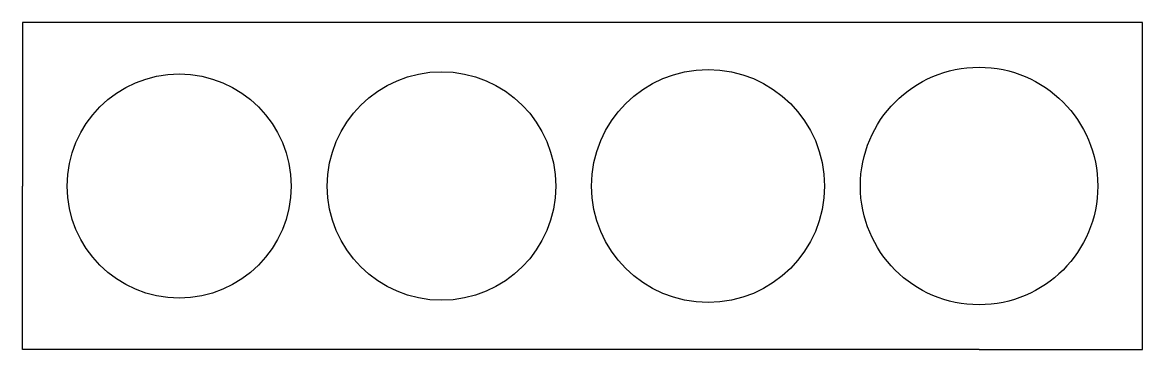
# Model space of a CAD drawing. Header units: millimetres. Extents: x 44.5 to 69.5, y 55.7 to 63.
import ezdxf

# ---------------------------------------------------------------- set-up
doc = ezdxf.new("R2010")
doc.units = ezdxf.units.MM

msp = doc.modelspace()

# ---------------------------------------------------------------- linework, layer by layer
for p, q in [((65.877, 63.044), (44.52, 63.044)), ((44.52, 63.044), (44.52, 59.394)), ((69.527, 63.044), (65.877, 63.044)), ((69.527, 59.394), (69.527, 63.044)), ((44.52, 55.744), (44.52, 59.394)), ((69.527, 55.744), (69.527, 59.394)), ((65.877, 55.744), (44.52, 55.744)), ((65.877, 55.744), (69.527, 55.744))]:
    msp.add_line(p, q)
for centre, radius in [((65.877, 59.394), 2.65), ((48.02, 59.394), 2.5), ((53.877, 59.394), 2.55), ((59.827, 59.394), 2.6)]:
    msp.add_circle(centre, radius)

doc.saveas('drawing.dxf')
